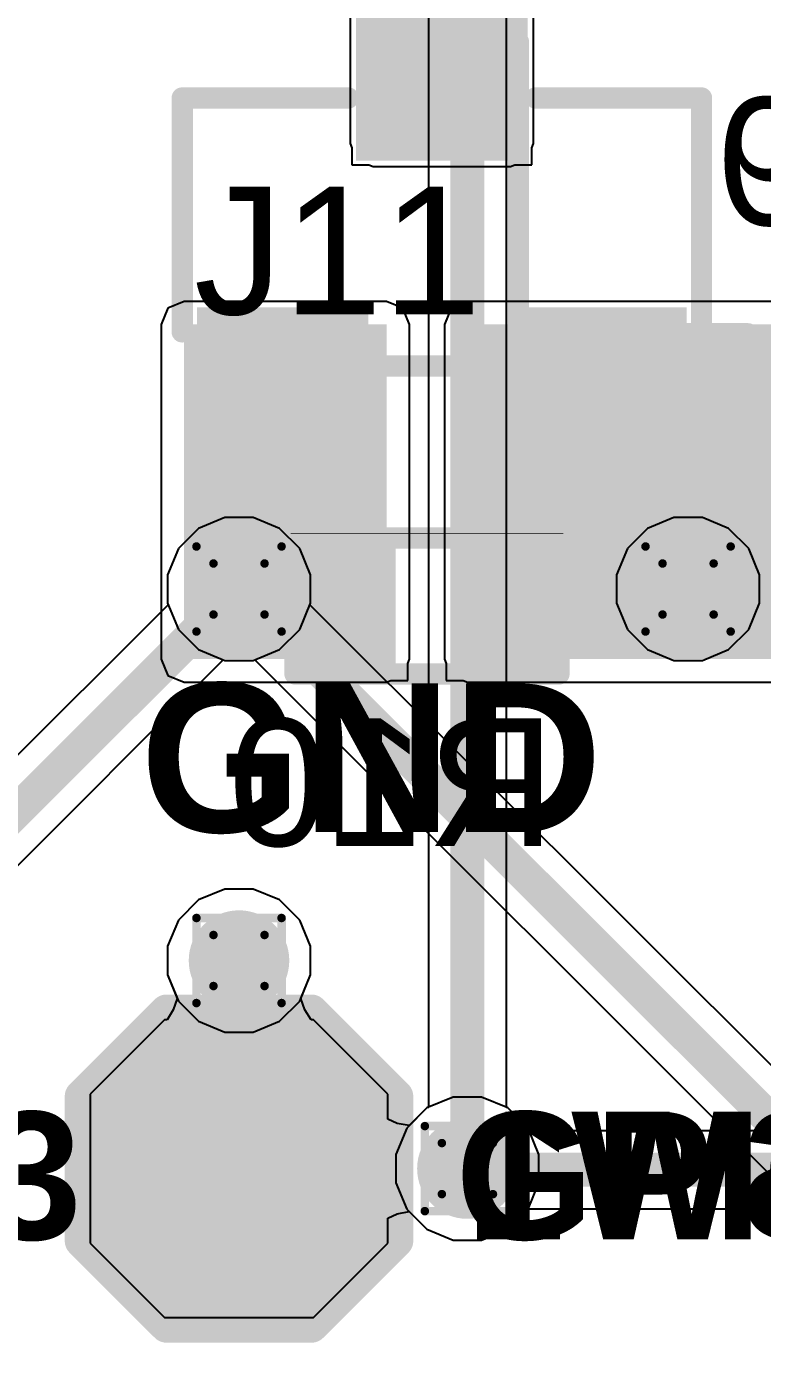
# Model space of a CAD drawing. Header units: inches. Extents: x -22 to 5433, y -13 to 5447.
# Drawn here: x 59.1 to 63.49, y 3.42 to 11.34 of the extents above; entities that cross this region are included whole.
import ezdxf

# ---------------------------------------------------------------- set-up
doc = ezdxf.new("R2010")
doc.units = ezdxf.units.IN
for name, color, linetype in [('Bottom Layer', 5, 'Continuous'), ('Bottom Overlay', 54, 'Continuous'), ('Bottom Paste', 16, 'Continuous'), ('Bottom Solder', 6, 'Continuous'), ('Drill Drawing', 1, 'Continuous'), ('Ground', 16, 'Continuous'), ('Power', 76, 'Continuous'), ('Top Layer', 1, 'Continuous'), ('Top Overlay', 2, 'Continuous'), ('Top Paste', 8, 'Continuous'), ('Top Solder', 216, 'Continuous'), ('Via Holes', 16, 'Continuous')]:
    doc.layers.add(name, color=color, linetype=linetype)
doc.styles.add('Arial', font='', dxfattribs={"height": 0.2})
doc.styles.add('Arial_Bold', font='', dxfattribs={"height": 0.2})
doc.styles.get('Arial').set_extended_font_data('Arial')
doc.styles.get('Arial_Bold').set_extended_font_data('Arial', bold=True)

msp = doc.modelspace()

# ---------------------------------------------------------------- hatches: boundary and pattern name
at = {"layer": 'Bottom Layer'}
for points in [[(61.165, 10.6427), (61.985, 10.6427), (61.985, 13.6342), (61.165, 13.6342)], [(61.985, 10.6427), (61.165, 10.6427), (61.165, 11.5627), (61.985, 11.5627)], [(61.2448, 9.5627), (60.0372, 9.5627), (60.0372, 7.564), (61.2448, 7.564)], [(61.035, 8.6427), (60.215, 8.6427), (60.215, 9.5627), (61.035, 9.5627)], [(61.7274, 7.564), (63.5496, 7.564), (63.5496, 9.5627), (61.7274, 9.5627)], [(62.935, 8.6427), (62.115, 8.6427), (62.115, 9.5627), (62.935, 9.5627)], [(61.2448, 8.199), (61.2448, 7.564), (60.7876, 7.564), (60.7876, 8.199)], [(62.1846, 8.199), (62.1846, 7.564), (61.7274, 7.564), (61.7274, 8.199)]]:
    msp.add_hatch(color=5, dxfattribs=at).paths.add_polyline_path(points)
h = msp.add_hatch(color=5, dxfattribs=at)
edge = h.paths.add_edge_path()
edge.add_arc((60.3646, 7.9828), 0.3, 0, 360)
h = msp.add_hatch(color=5, dxfattribs=at)
edge = h.paths.add_edge_path()
edge.add_arc((63.0443, 7.9828), 0.3, 0, 360)
h = msp.add_hatch(color=5, dxfattribs=at)
edge = h.paths.add_edge_path()
edge.add_arc((60.3646, 5.7639), 0.3, 0, 360)
h = msp.add_hatch(color=5, dxfattribs=at)
edge = h.paths.add_edge_path()
edge.add_arc((61.7274, 4.5212), 0.3, 0, 360)
at = {"layer": 'Bottom Paste'}
for points in [[(61.985, 10.6427), (61.165, 10.6427), (61.165, 11.5627), (61.985, 11.5627)], [(61.035, 8.6427), (60.215, 8.6427), (60.215, 9.5627), (61.035, 9.5627)], [(62.935, 8.6427), (62.115, 8.6427), (62.115, 9.5627), (62.935, 9.5627)], [(61.2448, 8.199), (61.2448, 7.564), (60.7876, 7.564), (60.7876, 8.199)], [(62.1846, 8.199), (62.1846, 7.564), (61.7274, 7.564), (61.7274, 8.199)]]:
    msp.add_hatch(color=16, dxfattribs=at).paths.add_polyline_path(points)
at = {"layer": 'Bottom Solder'}
for points in [[(62.0866, 10.5411), (61.0634, 10.5411), (61.0634, 11.6643), (62.0866, 11.6643)], [(61.1366, 8.5411), (60.1134, 8.5411), (60.1134, 9.6643), (61.1366, 9.6643)], [(63.0366, 8.5411), (62.0134, 8.5411), (62.0134, 9.6643), (63.0366, 9.6643)], [(61.2998, 8.254), (61.2998, 7.509), (60.7326, 7.509), (60.7326, 8.254)], [(62.2396, 8.254), (62.2396, 7.509), (61.6724, 7.509), (61.6724, 8.254)]]:
    msp.add_hatch(color=6, dxfattribs=at).paths.add_polyline_path(points)
at = {"layer": 'Ground'}
h = msp.add_hatch(color=16, dxfattribs=at)
edge = h.paths.add_edge_path()
edge.add_arc((60.3646, 7.9828), 0.3, 0, 360)
h = msp.add_hatch(color=16, dxfattribs=at)
edge = h.paths.add_edge_path()
edge.add_arc((63.0443, 7.9828), 0.3, 0, 360)
h = msp.add_hatch(color=16, dxfattribs=at)
edge = h.paths.add_edge_path()
edge.add_arc((60.3646, 5.7639), 0.3, 0, 360)
h = msp.add_hatch(color=16, dxfattribs=at)
edge = h.paths.add_edge_path()
edge.add_arc((61.7274, 4.5212), 0.3, 0, 360)
at = {"layer": 'Power'}
h = msp.add_hatch(color=76, dxfattribs=at)
edge = h.paths.add_edge_path()
edge.add_arc((60.3646, 7.9828), 0.3, 0, 360)
h = msp.add_hatch(color=76, dxfattribs=at)
edge = h.paths.add_edge_path()
edge.add_arc((63.0443, 7.9828), 0.3, 0, 360)
h = msp.add_hatch(color=76, dxfattribs=at)
edge = h.paths.add_edge_path()
edge.add_arc((60.3646, 5.7639), 0.3, 0, 360)
h = msp.add_hatch(color=76, dxfattribs=at)
edge = h.paths.add_edge_path()
edge.add_arc((61.7274, 4.5212), 0.3, 0, 360)
at = {"layer": 'Top Layer'}
h = msp.add_hatch(color=1, dxfattribs=at)
edge = h.paths.add_edge_path()
edge.add_arc((60.3646, 7.9828), 0.3, 0, 360)
h = msp.add_hatch(color=1, dxfattribs=at)
edge = h.paths.add_edge_path()
edge.add_arc((63.0443, 7.9828), 0.3, 0, 360)
h = msp.add_hatch(color=1, dxfattribs=at)
edge = h.paths.add_edge_path()
edge.add_arc((60.3646, 5.7639), 0.3, 0, 360)
msp.add_hatch(color=1, dxfattribs=at).paths.add_polyline_path([(60.7456, 5.2832), (59.9836, 5.2832), (59.6026, 4.9022), (59.6026, 4.1402), (59.9836, 3.7592), (60.7456, 3.7592), (61.1266, 4.1402), (61.1266, 4.9022)])
h = msp.add_hatch(color=1, dxfattribs=at)
edge = h.paths.add_edge_path()
edge.add_arc((61.7274, 4.5212), 0.3, 0, 360)
at = {"layer": 'Top Paste'}
msp.add_hatch(color=8, dxfattribs=at).paths.add_polyline_path([(60.7456, 5.2832), (59.9836, 5.2832), (59.6026, 4.9022), (59.6026, 4.1402), (59.9836, 3.7592), (60.7456, 3.7592), (61.1266, 4.1402), (61.1266, 4.9022)])
at = {"layer": 'Top Solder'}
msp.add_hatch(color=216, dxfattribs=at).paths.add_polyline_path([(60.7964, 5.3848), (59.9328, 5.3848), (59.501, 4.953), (59.501, 4.0894), (59.9328, 3.6576), (60.7964, 3.6576), (61.2282, 4.0894), (61.2282, 4.953)])
at = {"layer": 'Via Holes'}
h = msp.add_hatch(color=7, dxfattribs=at)
edge = h.paths.add_edge_path()
edge.add_arc((60.3646, 7.9828), 0.15, 0, 360)
h = msp.add_hatch(color=7, dxfattribs=at)
edge = h.paths.add_edge_path()
edge.add_arc((63.0443, 7.9828), 0.15, 0, 360)
h = msp.add_hatch(color=7, dxfattribs=at)
edge = h.paths.add_edge_path()
edge.add_arc((60.3646, 5.7639), 0.15, 0, 360)
h = msp.add_hatch(color=7, dxfattribs=at)
edge = h.paths.add_edge_path()
edge.add_arc((61.7274, 4.5212), 0.15, 0, 360)

# ---------------------------------------------------------------- linework, layer by layer
at = {"layer": 'Bottom Layer'}
for p, q in [((61.0276, 13.6342), (61.0276, 10.6427)), ((62.1225, 10.6427), (62.1225, 11.6615)), ((61.0276, 10.6427), (61.038, 10.6175)), ((62.112, 10.6175), (62.1225, 10.6427)), ((61.038, 10.6175), (61.038, 10.5157)), ((62.112, 10.5157), (62.112, 10.6175)), ((61.038, 10.5157), (61.1397, 10.5157)), ((61.1397, 10.5157), (61.165, 10.5053)), ((61.165, 10.5053), (61.985, 10.5053)), ((61.985, 10.5053), (62.0103, 10.5157)), ((62.0103, 10.5157), (62.112, 10.5157)), ((60.0372, 9.7002), (59.94, 9.66)), ((61.2448, 9.7002), (60.0372, 9.7002)), ((61.342, 9.66), (61.2448, 9.7002)), ((61.7274, 9.7002), (61.6302, 9.66)), ((63.5496, 9.7002), (61.7274, 9.7002)), ((59.94, 9.66), (59.8998, 9.5627)), ((61.3823, 9.5627), (61.342, 9.66)), ((61.6302, 9.66), (61.59, 9.5627)), ((59.8998, 9.5627), (59.8998, 7.564)), ((61.3823, 7.564), (61.3823, 9.5627)), ((61.59, 9.5627), (61.59, 7.564)), ((59.8998, 7.564), (59.94, 7.4668)), ((61.3718, 7.5387), (61.3823, 7.564)), ((61.3718, 7.437), (61.3718, 7.5387)), ((61.59, 7.564), (61.6004, 7.5387)), ((61.6004, 7.5387), (61.6004, 7.437)), ((59.94, 7.4668), (60.0372, 7.4265)), ((60.0372, 7.4265), (61.2448, 7.4265)), ((61.2448, 7.4265), (61.2701, 7.437)), ((61.2701, 7.437), (61.3718, 7.437)), ((61.6004, 7.437), (61.7021, 7.437)), ((61.7021, 7.437), (61.7274, 7.4265)), ((61.7274, 7.4265), (63.5496, 7.4265)), ((60.2797, 6.1909), (60.1228, 6.1259)), ((60.4496, 6.1909), (60.2797, 6.1909)), ((60.6065, 6.1259), (60.4496, 6.1909)), ((60.1228, 6.1259), (60.0027, 6.0058)), ((60.7266, 6.0058), (60.6065, 6.1259)), ((60.0027, 6.0058), (59.9376, 5.8489)), ((60.7916, 5.8489), (60.7266, 6.0058)), ((59.9376, 5.8489), (59.9376, 5.679)), ((60.7916, 5.679), (60.7916, 5.8489)), ((59.9376, 5.679), (60.0027, 5.5221)), ((60.7266, 5.5221), (60.7916, 5.679)), ((60.0027, 5.5221), (60.1228, 5.4019)), ((60.6065, 5.4019), (60.7266, 5.5221)), ((60.1228, 5.4019), (60.2797, 5.3369)), ((60.4496, 5.3369), (60.6065, 5.4019)), ((60.2797, 5.3369), (60.4496, 5.3369)), ((61.6425, 4.9482), (61.4855, 4.8832)), ((61.8124, 4.9482), (61.6425, 4.9482)), ((61.9693, 4.8832), (61.8124, 4.9482)), ((61.4855, 4.8832), (61.3654, 4.7631)), ((62.0894, 4.7631), (61.9693, 4.8832)), ((61.3654, 4.7631), (61.3004, 4.6061)), ((62.096, 4.7472), (62.0894, 4.7631)), ((64.2112, 4.7472), (62.096, 4.7472)), ((61.3004, 4.6061), (61.3004, 4.4363)), ((61.3004, 4.4363), (61.3654, 4.2793)), ((62.0894, 4.2793), (62.0901, 4.281)), ((62.0901, 4.281), (64.2112, 4.281)), ((61.3654, 4.2793), (61.4855, 4.1592)), ((61.9693, 4.1592), (62.0894, 4.2793)), ((61.4855, 4.1592), (61.6425, 4.0942)), ((61.8124, 4.0942), (61.9693, 4.1592)), ((61.6425, 4.0942), (61.8124, 4.0942))]:
    msp.add_line(p, q, dxfattribs=at)
for points in [[(60.215, 7.9828, 0.2032, 0.2032, 0), (60.3646, 7.9828, 0.2032, 0.2032, 0)], [(60.3646, 7.9828, 0.2032, 0.2032, 0), (60.5143, 7.9828, 0.2032, 0.2032, 0)], [(61.7274, 4.5212, 0.2032, 0.2032, 0), (61.7345, 4.5141, 0.2032, 0.2032, 0)], [(61.7345, 4.5141, 0.2032, 0.2032, 0), (65.0931, 4.5141, 0.2032, 0.2032, 0)]]:
    msp.add_lwpolyline(points, format="xyseb", dxfattribs=at)
for points in [[(60.1642, 7.9828, 0.1016, 0.1016, 1), (60.2658, 7.9828, 0.1016, 0.1016, 1)], [(60.3138, 7.9828, 0.1016, 0.1016, 1), (60.4154, 7.9828, 0.1016, 0.1016, 1)], [(60.3138, 7.9828, 0.1016, 0.1016, 1), (60.4154, 7.9828, 0.1016, 0.1016, 1)], [(60.4635, 7.9828, 0.1016, 0.1016, 1), (60.5651, 7.9828, 0.1016, 0.1016, 1)], [(61.6766, 4.5212, 0.1016, 0.1016, 1), (61.7782, 4.5212, 0.1016, 0.1016, 1)], [(61.6837, 4.5141, 0.1016, 0.1016, 1), (61.7853, 4.5141, 0.1016, 0.1016, 1)], [(61.6837, 4.5141, 0.1016, 0.1016, 1), (61.7853, 4.5141, 0.1016, 0.1016, 1)]]:
    msp.add_lwpolyline(points, format="xyseb", close=True, dxfattribs=at)
at = {"layer": 'Bottom Overlay'}
for points in [[(60.0256, 9.5185, 0.127, 0.127, 0), (60.0256, 10.9155, 0.127, 0.127, 0)], [(60.0256, 10.9155, 0.127, 0.127, 0), (61.0162, 10.9155, 0.127, 0.127, 0)], [(62.1338, 10.9155, 0.127, 0.127, 0), (63.1244, 10.9155, 0.127, 0.127, 0)], [(63.1244, 9.5185, 0.127, 0.127, 0), (63.1244, 10.9155, 0.127, 0.127, 0)], [(61.2448, 9.3153, 0.127, 0.127, 0), (61.9052, 9.3153, 0.127, 0.127, 0)], [(63.1244, 8.9343, 0.127, 0.127, 0), (63.2514, 9.0613, 0.127, 0.127, 0)], [(63.2514, 8.8073, 0.127, 0.127, 0), (63.2514, 9.0613, 0.127, 0.127, 0)], [(63.1244, 8.9343, 0.127, 0.127, 0), (63.2514, 8.8073, 0.127, 0.127, 0)], [(60.6987, 8.2879, 0.127, 0.127, 0), (62.2735, 8.2879, 0.127, 0.127, 0)], [(60.6987, 7.4751, 0.127, 0.127, 0), (60.6987, 8.2879, 0.127, 0.127, 0)], [(62.2735, 7.4751, 0.127, 0.127, 0), (62.2735, 8.2879, 0.127, 0.127, 0)], [(60.6733, 8.3133, 0.00323, 0.00323, 0), (62.2989, 8.3133, 0.00323, 0.00323, 0)], [(60.6987, 7.4751, 0.127, 0.127, 0), (62.2735, 7.4751, 0.127, 0.127, 0)]]:
    msp.add_lwpolyline(points, format="xyseb", dxfattribs=at)
for points in [[(59.9939, 10.9155, 0.0635, 0.0635, 1), (60.0574, 10.9155, 0.0635, 0.0635, 1)], [(59.9939, 10.9155, 0.0635, 0.0635, 1), (60.0574, 10.9155, 0.0635, 0.0635, 1)], [(60.9845, 10.9155, 0.0635, 0.0635, 1), (61.048, 10.9155, 0.0635, 0.0635, 1)], [(62.1021, 10.9155, 0.0635, 0.0635, 1), (62.1656, 10.9155, 0.0635, 0.0635, 1)], [(63.0927, 10.9155, 0.0635, 0.0635, 1), (63.1562, 10.9155, 0.0635, 0.0635, 1)], [(63.0927, 10.9155, 0.0635, 0.0635, 1), (63.1562, 10.9155, 0.0635, 0.0635, 1)], [(59.9939, 9.5185, 0.0635, 0.0635, 1), (60.0574, 9.5185, 0.0635, 0.0635, 1)], [(63.0927, 9.5185, 0.0635, 0.0635, 1), (63.1562, 9.5185, 0.0635, 0.0635, 1)], [(61.2131, 9.3153, 0.0635, 0.0635, 1), (61.2766, 9.3153, 0.0635, 0.0635, 1)], [(61.8735, 9.3153, 0.0635, 0.0635, 1), (61.937, 9.3153, 0.0635, 0.0635, 1)], [(63.2197, 9.0613, 0.0635, 0.0635, 1), (63.2832, 9.0613, 0.0635, 0.0635, 1)], [(63.2197, 9.0613, 0.0635, 0.0635, 1), (63.2832, 9.0613, 0.0635, 0.0635, 1)], [(63.0927, 8.9343, 0.0635, 0.0635, 1), (63.1562, 8.9343, 0.0635, 0.0635, 1)], [(63.0927, 8.9343, 0.0635, 0.0635, 1), (63.1562, 8.9343, 0.0635, 0.0635, 1)], [(63.2197, 8.8073, 0.0635, 0.0635, 1), (63.2832, 8.8073, 0.0635, 0.0635, 1)], [(63.2197, 8.8073, 0.0635, 0.0635, 1), (63.2832, 8.8073, 0.0635, 0.0635, 1)], [(60.667, 8.2879, 0.0635, 0.0635, 1), (60.7305, 8.2879, 0.0635, 0.0635, 1)], [(60.667, 8.2879, 0.0635, 0.0635, 1), (60.7305, 8.2879, 0.0635, 0.0635, 1)], [(62.2418, 8.2879, 0.0635, 0.0635, 1), (62.3053, 8.2879, 0.0635, 0.0635, 1)], [(62.2418, 8.2879, 0.0635, 0.0635, 1), (62.3053, 8.2879, 0.0635, 0.0635, 1)], [(60.6725, 8.3133, 0.00161, 0.00161, 1), (60.6741, 8.3133, 0.00161, 0.00161, 1)], [(62.2981, 8.3133, 0.00161, 0.00161, 1), (62.2997, 8.3133, 0.00161, 0.00161, 1)], [(60.667, 7.4751, 0.0635, 0.0635, 1), (60.7305, 7.4751, 0.0635, 0.0635, 1)], [(60.667, 7.4751, 0.0635, 0.0635, 1), (60.7305, 7.4751, 0.0635, 0.0635, 1)], [(62.2418, 7.4751, 0.0635, 0.0635, 1), (62.3053, 7.4751, 0.0635, 0.0635, 1)], [(62.2418, 7.4751, 0.0635, 0.0635, 1), (62.3053, 7.4751, 0.0635, 0.0635, 1)]]:
    msp.add_lwpolyline(points, format="xyseb", close=True, dxfattribs=at)
at = {"layer": 'Drill Drawing'}
for points in [[(60.1106, 8.2368, 0.0508, 0.0508, 0), (60.6186, 8.2368, 0.0508, 0.0508, 0)], [(60.1106, 7.7288, 0.0508, 0.0508, 0), (60.1106, 8.2368, 0.0508, 0.0508, 0)], [(60.6186, 7.7288, 0.0508, 0.0508, 0), (60.6186, 8.2368, 0.0508, 0.0508, 0)], [(62.7903, 8.2368, 0.0508, 0.0508, 0), (63.2983, 8.2368, 0.0508, 0.0508, 0)], [(62.7903, 7.7288, 0.0508, 0.0508, 0), (62.7903, 8.2368, 0.0508, 0.0508, 0)], [(63.2983, 7.7288, 0.0508, 0.0508, 0), (63.2983, 8.2368, 0.0508, 0.0508, 0)], [(60.2122, 8.1352, 0.0508, 0.0508, 0), (60.517, 8.1352, 0.0508, 0.0508, 0)], [(60.2122, 7.8304, 0.0508, 0.0508, 0), (60.2122, 8.1352, 0.0508, 0.0508, 0)], [(60.517, 7.8304, 0.0508, 0.0508, 0), (60.517, 8.1352, 0.0508, 0.0508, 0)], [(62.8919, 8.1352, 0.0508, 0.0508, 0), (63.1967, 8.1352, 0.0508, 0.0508, 0)], [(62.8919, 7.8304, 0.0508, 0.0508, 0), (62.8919, 8.1352, 0.0508, 0.0508, 0)], [(63.1967, 7.8304, 0.0508, 0.0508, 0), (63.1967, 8.1352, 0.0508, 0.0508, 0)], [(60.2122, 7.8304, 0.0508, 0.0508, 0), (60.517, 7.8304, 0.0508, 0.0508, 0)], [(62.8919, 7.8304, 0.0508, 0.0508, 0), (63.1967, 7.8304, 0.0508, 0.0508, 0)], [(60.1106, 7.7288, 0.0508, 0.0508, 0), (60.6186, 7.7288, 0.0508, 0.0508, 0)], [(62.7903, 7.7288, 0.0508, 0.0508, 0), (63.2983, 7.7288, 0.0508, 0.0508, 0)], [(60.1106, 6.0179, 0.0508, 0.0508, 0), (60.6186, 6.0179, 0.0508, 0.0508, 0)], [(60.1106, 5.5099, 0.0508, 0.0508, 0), (60.1106, 6.0179, 0.0508, 0.0508, 0)], [(60.6186, 5.5099, 0.0508, 0.0508, 0), (60.6186, 6.0179, 0.0508, 0.0508, 0)], [(60.2122, 5.9163, 0.0508, 0.0508, 0), (60.517, 5.9163, 0.0508, 0.0508, 0)], [(60.2122, 5.6115, 0.0508, 0.0508, 0), (60.2122, 5.9163, 0.0508, 0.0508, 0)], [(60.517, 5.6115, 0.0508, 0.0508, 0), (60.517, 5.9163, 0.0508, 0.0508, 0)], [(60.2122, 5.6115, 0.0508, 0.0508, 0), (60.517, 5.6115, 0.0508, 0.0508, 0)], [(60.1106, 5.5099, 0.0508, 0.0508, 0), (60.6186, 5.5099, 0.0508, 0.0508, 0)], [(61.4734, 4.7752, 0.0508, 0.0508, 0), (61.9814, 4.7752, 0.0508, 0.0508, 0)], [(61.4734, 4.2672, 0.0508, 0.0508, 0), (61.4734, 4.7752, 0.0508, 0.0508, 0)], [(61.9814, 4.2672, 0.0508, 0.0508, 0), (61.9814, 4.7752, 0.0508, 0.0508, 0)], [(61.575, 4.6736, 0.0508, 0.0508, 0), (61.8798, 4.6736, 0.0508, 0.0508, 0)], [(61.575, 4.3688, 0.0508, 0.0508, 0), (61.575, 4.6736, 0.0508, 0.0508, 0)], [(61.8798, 4.3688, 0.0508, 0.0508, 0), (61.8798, 4.6736, 0.0508, 0.0508, 0)], [(61.575, 4.3688, 0.0508, 0.0508, 0), (61.8798, 4.3688, 0.0508, 0.0508, 0)], [(61.4734, 4.2672, 0.0508, 0.0508, 0), (61.9814, 4.2672, 0.0508, 0.0508, 0)]]:
    msp.add_lwpolyline(points, format="xyseb", dxfattribs=at)
for points in [[(60.0979, 8.2368, 0.0254, 0.0254, 1), (60.1233, 8.2368, 0.0254, 0.0254, 1)], [(60.0979, 8.2368, 0.0254, 0.0254, 1), (60.1233, 8.2368, 0.0254, 0.0254, 1)], [(60.6059, 8.2368, 0.0254, 0.0254, 1), (60.6313, 8.2368, 0.0254, 0.0254, 1)], [(60.6059, 8.2368, 0.0254, 0.0254, 1), (60.6313, 8.2368, 0.0254, 0.0254, 1)], [(62.7776, 8.2368, 0.0254, 0.0254, 1), (62.803, 8.2368, 0.0254, 0.0254, 1)], [(62.7776, 8.2368, 0.0254, 0.0254, 1), (62.803, 8.2368, 0.0254, 0.0254, 1)], [(63.2856, 8.2368, 0.0254, 0.0254, 1), (63.311, 8.2368, 0.0254, 0.0254, 1)], [(63.2856, 8.2368, 0.0254, 0.0254, 1), (63.311, 8.2368, 0.0254, 0.0254, 1)], [(60.1995, 8.1352, 0.0254, 0.0254, 1), (60.2249, 8.1352, 0.0254, 0.0254, 1)], [(60.1995, 8.1352, 0.0254, 0.0254, 1), (60.2249, 8.1352, 0.0254, 0.0254, 1)], [(60.5043, 8.1352, 0.0254, 0.0254, 1), (60.5297, 8.1352, 0.0254, 0.0254, 1)], [(60.5043, 8.1352, 0.0254, 0.0254, 1), (60.5297, 8.1352, 0.0254, 0.0254, 1)], [(62.8792, 8.1352, 0.0254, 0.0254, 1), (62.9046, 8.1352, 0.0254, 0.0254, 1)], [(62.8792, 8.1352, 0.0254, 0.0254, 1), (62.9046, 8.1352, 0.0254, 0.0254, 1)], [(63.184, 8.1352, 0.0254, 0.0254, 1), (63.2094, 8.1352, 0.0254, 0.0254, 1)], [(63.184, 8.1352, 0.0254, 0.0254, 1), (63.2094, 8.1352, 0.0254, 0.0254, 1)], [(60.1995, 7.8304, 0.0254, 0.0254, 1), (60.2249, 7.8304, 0.0254, 0.0254, 1)], [(60.1995, 7.8304, 0.0254, 0.0254, 1), (60.2249, 7.8304, 0.0254, 0.0254, 1)], [(60.5043, 7.8304, 0.0254, 0.0254, 1), (60.5297, 7.8304, 0.0254, 0.0254, 1)], [(60.5043, 7.8304, 0.0254, 0.0254, 1), (60.5297, 7.8304, 0.0254, 0.0254, 1)], [(62.8792, 7.8304, 0.0254, 0.0254, 1), (62.9046, 7.8304, 0.0254, 0.0254, 1)], [(62.8792, 7.8304, 0.0254, 0.0254, 1), (62.9046, 7.8304, 0.0254, 0.0254, 1)], [(63.184, 7.8304, 0.0254, 0.0254, 1), (63.2094, 7.8304, 0.0254, 0.0254, 1)], [(63.184, 7.8304, 0.0254, 0.0254, 1), (63.2094, 7.8304, 0.0254, 0.0254, 1)], [(60.0979, 7.7288, 0.0254, 0.0254, 1), (60.1233, 7.7288, 0.0254, 0.0254, 1)], [(60.0979, 7.7288, 0.0254, 0.0254, 1), (60.1233, 7.7288, 0.0254, 0.0254, 1)], [(60.6059, 7.7288, 0.0254, 0.0254, 1), (60.6313, 7.7288, 0.0254, 0.0254, 1)], [(60.6059, 7.7288, 0.0254, 0.0254, 1), (60.6313, 7.7288, 0.0254, 0.0254, 1)], [(62.7776, 7.7288, 0.0254, 0.0254, 1), (62.803, 7.7288, 0.0254, 0.0254, 1)], [(62.7776, 7.7288, 0.0254, 0.0254, 1), (62.803, 7.7288, 0.0254, 0.0254, 1)], [(63.2856, 7.7288, 0.0254, 0.0254, 1), (63.311, 7.7288, 0.0254, 0.0254, 1)], [(63.2856, 7.7288, 0.0254, 0.0254, 1), (63.311, 7.7288, 0.0254, 0.0254, 1)], [(60.0979, 6.0179, 0.0254, 0.0254, 1), (60.1233, 6.0179, 0.0254, 0.0254, 1)], [(60.0979, 6.0179, 0.0254, 0.0254, 1), (60.1233, 6.0179, 0.0254, 0.0254, 1)], [(60.6059, 6.0179, 0.0254, 0.0254, 1), (60.6313, 6.0179, 0.0254, 0.0254, 1)], [(60.6059, 6.0179, 0.0254, 0.0254, 1), (60.6313, 6.0179, 0.0254, 0.0254, 1)], [(60.1995, 5.9163, 0.0254, 0.0254, 1), (60.2249, 5.9163, 0.0254, 0.0254, 1)], [(60.1995, 5.9163, 0.0254, 0.0254, 1), (60.2249, 5.9163, 0.0254, 0.0254, 1)], [(60.5043, 5.9163, 0.0254, 0.0254, 1), (60.5297, 5.9163, 0.0254, 0.0254, 1)], [(60.5043, 5.9163, 0.0254, 0.0254, 1), (60.5297, 5.9163, 0.0254, 0.0254, 1)], [(60.1995, 5.6115, 0.0254, 0.0254, 1), (60.2249, 5.6115, 0.0254, 0.0254, 1)], [(60.1995, 5.6115, 0.0254, 0.0254, 1), (60.2249, 5.6115, 0.0254, 0.0254, 1)], [(60.5043, 5.6115, 0.0254, 0.0254, 1), (60.5297, 5.6115, 0.0254, 0.0254, 1)], [(60.5043, 5.6115, 0.0254, 0.0254, 1), (60.5297, 5.6115, 0.0254, 0.0254, 1)], [(60.0979, 5.5099, 0.0254, 0.0254, 1), (60.1233, 5.5099, 0.0254, 0.0254, 1)], [(60.0979, 5.5099, 0.0254, 0.0254, 1), (60.1233, 5.5099, 0.0254, 0.0254, 1)], [(60.6059, 5.5099, 0.0254, 0.0254, 1), (60.6313, 5.5099, 0.0254, 0.0254, 1)], [(60.6059, 5.5099, 0.0254, 0.0254, 1), (60.6313, 5.5099, 0.0254, 0.0254, 1)], [(61.4607, 4.7752, 0.0254, 0.0254, 1), (61.4861, 4.7752, 0.0254, 0.0254, 1)], [(61.4607, 4.7752, 0.0254, 0.0254, 1), (61.4861, 4.7752, 0.0254, 0.0254, 1)], [(61.9687, 4.7752, 0.0254, 0.0254, 1), (61.9941, 4.7752, 0.0254, 0.0254, 1)], [(61.9687, 4.7752, 0.0254, 0.0254, 1), (61.9941, 4.7752, 0.0254, 0.0254, 1)], [(61.5623, 4.6736, 0.0254, 0.0254, 1), (61.5877, 4.6736, 0.0254, 0.0254, 1)], [(61.5623, 4.6736, 0.0254, 0.0254, 1), (61.5877, 4.6736, 0.0254, 0.0254, 1)], [(61.8671, 4.6736, 0.0254, 0.0254, 1), (61.8925, 4.6736, 0.0254, 0.0254, 1)], [(61.8671, 4.6736, 0.0254, 0.0254, 1), (61.8925, 4.6736, 0.0254, 0.0254, 1)], [(61.5623, 4.3688, 0.0254, 0.0254, 1), (61.5877, 4.3688, 0.0254, 0.0254, 1)], [(61.5623, 4.3688, 0.0254, 0.0254, 1), (61.5877, 4.3688, 0.0254, 0.0254, 1)], [(61.8671, 4.3688, 0.0254, 0.0254, 1), (61.8925, 4.3688, 0.0254, 0.0254, 1)], [(61.8671, 4.3688, 0.0254, 0.0254, 1), (61.8925, 4.3688, 0.0254, 0.0254, 1)], [(61.4607, 4.2672, 0.0254, 0.0254, 1), (61.4861, 4.2672, 0.0254, 0.0254, 1)], [(61.4607, 4.2672, 0.0254, 0.0254, 1), (61.4861, 4.2672, 0.0254, 0.0254, 1)], [(61.9687, 4.2672, 0.0254, 0.0254, 1), (61.9941, 4.2672, 0.0254, 0.0254, 1)], [(61.9687, 4.2672, 0.0254, 0.0254, 1), (61.9941, 4.2672, 0.0254, 0.0254, 1)]]:
    msp.add_lwpolyline(points, format="xyseb", close=True, dxfattribs=at)
at = {"layer": 'Ground'}
for p, q in [((61.9605, 4.8868), (61.9605, 14.0229)), ((61.4943, 13.9263), (61.4943, 4.8868)), ((60.2797, 8.4098), (60.1228, 8.3448)), ((60.4496, 8.4098), (60.2797, 8.4098)), ((60.6065, 8.3448), (60.4496, 8.4098)), ((62.9594, 8.4098), (62.8025, 8.3448)), ((63.1293, 8.4098), (62.9594, 8.4098)), ((63.2862, 8.3448), (63.1293, 8.4098)), ((60.1228, 8.3448), (60.0027, 8.2247)), ((60.7266, 8.2247), (60.6065, 8.3448)), ((62.8025, 8.3448), (62.6824, 8.2247)), ((63.4063, 8.2247), (63.2862, 8.3448)), ((60.0027, 8.2247), (59.9376, 8.0677)), ((60.7916, 8.0677), (60.7266, 8.2247)), ((62.6824, 8.2247), (62.6173, 8.0677)), ((63.4713, 8.0677), (63.4063, 8.2247)), ((59.9376, 8.0677), (59.9376, 7.8979)), ((60.7916, 7.8979), (60.7916, 8.0677)), ((62.6173, 8.0677), (62.6173, 7.8979)), ((63.4713, 7.8979), (63.4713, 8.0677)), ((59.9376, 7.8979), (60.0027, 7.7409)), ((60.7266, 7.7409), (60.7916, 7.8979)), ((62.6173, 7.8979), (62.6824, 7.7409)), ((63.4063, 7.7409), (63.4713, 7.8979)), ((60.0027, 7.7409), (60.1228, 7.6208)), ((60.6065, 7.6208), (60.7266, 7.7409)), ((62.6824, 7.7409), (62.8025, 7.6208)), ((63.2862, 7.6208), (63.4063, 7.7409)), ((60.1228, 7.6208), (60.2797, 7.5558)), ((60.4496, 7.5558), (60.6065, 7.6208)), ((62.8025, 7.6208), (62.9594, 7.5558)), ((63.1293, 7.5558), (63.2862, 7.6208)), ((60.2797, 7.5558), (60.4496, 7.5558)), ((62.9594, 7.5558), (63.1293, 7.5558)), ((60.2797, 6.1909), (60.1228, 6.1259)), ((60.4496, 6.1909), (60.2797, 6.1909)), ((60.6065, 6.1259), (60.4496, 6.1909)), ((60.1228, 6.1259), (60.0027, 6.0058)), ((60.7266, 6.0058), (60.6065, 6.1259)), ((60.0027, 6.0058), (59.9376, 5.8489)), ((60.7916, 5.8489), (60.7266, 6.0058)), ((59.9376, 5.8489), (59.9376, 5.679)), ((60.7916, 5.679), (60.7916, 5.8489)), ((59.9376, 5.679), (60.0027, 5.5221)), ((60.7266, 5.5221), (60.7916, 5.679)), ((60.0027, 5.5221), (60.1228, 5.4019)), ((60.6065, 5.4019), (60.7266, 5.5221)), ((60.1228, 5.4019), (60.2797, 5.3369)), ((60.4496, 5.3369), (60.6065, 5.4019)), ((60.2797, 5.3369), (60.4496, 5.3369)), ((61.4855, 4.8832), (61.3654, 4.7631)), ((61.4943, 4.8868), (61.4855, 4.8832)), ((61.9693, 4.8832), (61.9605, 4.8868)), ((62.0894, 4.7631), (61.9693, 4.8832)), ((61.3654, 4.7631), (61.3004, 4.6061)), ((62.1544, 4.6061), (62.0894, 4.7631)), ((61.3004, 4.6061), (61.3004, 4.4363)), ((62.1544, 4.4363), (62.1544, 4.6061)), ((61.3004, 4.4363), (61.3654, 4.2793)), ((62.0894, 4.2793), (62.1544, 4.4363)), ((61.3654, 4.2793), (61.4855, 4.1592)), ((61.9693, 4.1592), (62.0894, 4.2793)), ((61.4855, 4.1592), (61.6425, 4.0942)), ((61.8124, 4.0942), (61.9693, 4.1592)), ((61.6425, 4.0942), (61.8124, 4.0942))]:
    msp.add_line(p, q, dxfattribs=at)
msp.add_lwpolyline([(61.7274, 4.5212, 0.2032, 0.2032, 0), (61.7274, 14.0229, 0.2032, 0.2032, 0)], format="xyseb", dxfattribs=at)
msp.add_lwpolyline([(61.6766, 4.5212, 0.1016, 0.1016, 1), (61.7782, 4.5212, 0.1016, 0.1016, 1)], format="xyseb", close=True, dxfattribs=at)
at = {"layer": 'Power'}
for p, q in [((60.2797, 8.4098), (60.1228, 8.3448)), ((60.4496, 8.4098), (60.2797, 8.4098)), ((60.6065, 8.3448), (60.4496, 8.4098)), ((60.1228, 8.3448), (60.0027, 8.2247)), ((60.7266, 8.2247), (60.6065, 8.3448)), ((60.0027, 8.2247), (59.9376, 8.0677)), ((60.7916, 8.0677), (60.7266, 8.2247)), ((59.9376, 8.0677), (59.9376, 7.8979)), ((60.7916, 7.8979), (60.7916, 8.0677)), ((59.9413, 7.8891), (54.2232, 2.1709)), ((59.9376, 7.8979), (59.9413, 7.8891)), ((60.7266, 7.7409), (60.7916, 7.8979)), ((60.6065, 7.6208), (60.7266, 7.7409)), ((60.4496, 7.5558), (60.6065, 7.6208)), ((54.5401, 1.8286), (60.2709, 7.5594)), ((60.2709, 7.5594), (60.2797, 7.5558)), ((60.2797, 7.5558), (60.4496, 7.5558)), ((61.6425, 4.9482), (61.4855, 4.8832)), ((61.8124, 4.9482), (61.6425, 4.9482)), ((61.9693, 4.8832), (61.8124, 4.9482)), ((61.4855, 4.8832), (61.3654, 4.7631)), ((62.0894, 4.7631), (61.9693, 4.8832)), ((61.3654, 4.7631), (61.3004, 4.6061)), ((62.1544, 4.6061), (62.0894, 4.7631)), ((61.3004, 4.6061), (61.3004, 4.4363)), ((62.1544, 4.4363), (62.1544, 4.6061)), ((61.3004, 4.4363), (61.3654, 4.2793)), ((62.0894, 4.2793), (62.1544, 4.4363)), ((61.3654, 4.2793), (61.4855, 4.1592)), ((61.9693, 4.1592), (62.0894, 4.2793)), ((61.4855, 4.1592), (61.6425, 4.0942)), ((61.8124, 4.0942), (61.9693, 4.1592)), ((61.6425, 4.0942), (61.8124, 4.0942))]:
    msp.add_line(p, q, dxfattribs=at)
msp.add_lwpolyline([(54.3197, 1.9378, 0.2032, 0.2032, 0), (60.3646, 7.9828, 0.2032, 0.2032, 0)], format="xyseb", dxfattribs=at)
msp.add_lwpolyline([(60.3138, 7.9828, 0.1016, 0.1016, 1), (60.4154, 7.9828, 0.1016, 0.1016, 1)], format="xyseb", close=True, dxfattribs=at)
at = {"layer": 'Top Layer'}
for p, q in [((60.2797, 8.4098), (60.1228, 8.3448)), ((60.4496, 8.4098), (60.2797, 8.4098)), ((60.6065, 8.3448), (60.4496, 8.4098)), ((62.9594, 8.4098), (62.8025, 8.3448)), ((63.1293, 8.4098), (62.9594, 8.4098)), ((63.2862, 8.3448), (63.1293, 8.4098)), ((60.1228, 8.3448), (60.0027, 8.2247)), ((60.7266, 8.2247), (60.6065, 8.3448)), ((62.8025, 8.3448), (62.6824, 8.2247)), ((63.4063, 8.2247), (63.2862, 8.3448)), ((60.0027, 8.2247), (59.9376, 8.0677)), ((60.7916, 8.0677), (60.7266, 8.2247)), ((62.6824, 8.2247), (62.6173, 8.0677)), ((63.4713, 8.0677), (63.4063, 8.2247)), ((59.9376, 8.0677), (59.9376, 7.8979)), ((60.7916, 7.8979), (60.7916, 8.0677)), ((62.6173, 8.0677), (62.6173, 7.8979)), ((63.4713, 7.8979), (63.4713, 8.0677)), ((59.9376, 7.8979), (60.0027, 7.7409)), ((60.788, 7.8891), (60.7916, 7.8979)), ((63.9228, 4.7543), (60.788, 7.8891)), ((62.6173, 7.8979), (62.6824, 7.7409)), ((63.4063, 7.7409), (63.4713, 7.8979)), ((60.0027, 7.7409), (60.1228, 7.6208)), ((62.6824, 7.7409), (62.8025, 7.6208)), ((63.2862, 7.6208), (63.4063, 7.7409)), ((60.1228, 7.6208), (60.2797, 7.5558)), ((62.8025, 7.6208), (62.9594, 7.5558)), ((63.1293, 7.5558), (63.2862, 7.6208)), ((60.2797, 7.5558), (60.4496, 7.5558)), ((60.4496, 7.5558), (60.4584, 7.5594)), ((60.4584, 7.5594), (63.6614, 4.3564)), ((62.9594, 7.5558), (63.1293, 7.5558)), ((60.2797, 6.1909), (60.1228, 6.1259)), ((60.4496, 6.1909), (60.2797, 6.1909)), ((60.6065, 6.1259), (60.4496, 6.1909)), ((60.1228, 6.1259), (60.0027, 6.0058)), ((60.7266, 6.0058), (60.6065, 6.1259)), ((60.0027, 6.0058), (59.9376, 5.8489)), ((60.7916, 5.8489), (60.7266, 6.0058)), ((59.9376, 5.8489), (59.9376, 5.679)), ((60.7916, 5.679), (60.7916, 5.8489)), ((59.9376, 5.679), (59.9964, 5.5372)), ((60.7329, 5.5372), (60.7916, 5.679)), ((59.971, 5.4698), (59.9349, 5.4102)), ((59.9964, 5.5372), (59.971, 5.4698)), ((60.7583, 5.4698), (60.7329, 5.5372)), ((60.7944, 5.4102), (60.7583, 5.4698)), ((59.9201, 5.4102), (59.4756, 4.9657)), ((59.9349, 5.4102), (59.9201, 5.4102)), ((60.8091, 5.4102), (60.7944, 5.4102)), ((61.2536, 4.9657), (60.8091, 5.4102)), ((59.4756, 4.9657), (59.4756, 4.0767)), ((61.2536, 4.8172), (61.2536, 4.9657)), ((61.6425, 4.9482), (61.4855, 4.8832)), ((61.8124, 4.9482), (61.6425, 4.9482)), ((61.9693, 4.8832), (61.8124, 4.9482)), ((61.4855, 4.8832), (61.3806, 4.7783)), ((62.0894, 4.7631), (61.9693, 4.8832)), ((61.3089, 4.7904), (61.2536, 4.8172)), ((61.3806, 4.7783), (61.3089, 4.7904)), ((62.1544, 4.6061), (62.0894, 4.7631)), ((62.1544, 4.4363), (62.1544, 4.6061)), ((62.0894, 4.2793), (62.1544, 4.4363)), ((61.2536, 4.2252), (61.3089, 4.252)), ((61.2536, 4.0767), (61.2536, 4.2252)), ((61.3089, 4.252), (61.3806, 4.2641)), ((61.3806, 4.2641), (61.4855, 4.1592)), ((61.9693, 4.1592), (62.0894, 4.2793)), ((61.4855, 4.1592), (61.6425, 4.0942)), ((61.8124, 4.0942), (61.9693, 4.1592)), ((59.4756, 4.0767), (59.9201, 3.6322)), ((60.8091, 3.6322), (61.2536, 4.0767)), ((61.6425, 4.0942), (61.8124, 4.0942)), ((59.9201, 3.6322), (60.8091, 3.6322))]:
    msp.add_line(p, q, dxfattribs=at)
for points in [[(60.3646, 7.9828, 0.2032, 0.2032, 0), (63.8262, 4.5212, 0.2032, 0.2032, 0)], [(60.3646, 4.5212, 0.254, 0.254, 0), (60.3646, 5.7639, 0.254, 0.254, 0)]]:
    msp.add_lwpolyline(points, format="xyseb", dxfattribs=at)
for points in [[(60.3138, 7.9828, 0.1016, 0.1016, 1), (60.4154, 7.9828, 0.1016, 0.1016, 1)], [(60.3011, 5.7639, 0.127, 0.127, 1), (60.4281, 5.7639, 0.127, 0.127, 1)], [(60.3011, 4.5212, 0.127, 0.127, 1), (60.4281, 4.5212, 0.127, 0.127, 1)]]:
    msp.add_lwpolyline(points, format="xyseb", close=True, dxfattribs=at)
at = {"layer": 'Top Overlay'}
for points in [[(61.2731, 11.0752, 0.254, 0.254, 0), (61.4001, 11.2022, 0.254, 0.254, 0)], [(61.4001, 11.2022, 0.254, 0.254, 0), (61.5271, 11.0752, 0.254, 0.254, 0)], [(62.0316, 9.5071, 0.1274, 0.1274, 0), (62.0316, 11.2509, 0.1274, 0.1274, 0)], [(61.2731, 11.0752, 0.254, 0.254, 0), (61.5271, 11.0752, 0.254, 0.254, 0)], [(62.0316, 9.5071, 0.1274, 0.1274, 0), (63.4004, 9.5071, 0.1274, 0.1274, 0)], [(59.4248, 4.953, 0.2, 0.2, 0), (59.9328, 5.461, 0.2, 0.2, 0)], [(59.9328, 5.461, 0.2, 0.2, 0), (60.7964, 5.461, 0.2, 0.2, 0)], [(60.7964, 5.461, 0.2, 0.2, 0), (61.3044, 4.953, 0.2, 0.2, 0)], [(59.4248, 4.0894, 0.2, 0.2, 0), (59.4248, 4.953, 0.2, 0.2, 0)], [(61.3044, 4.0894, 0.2, 0.2, 0), (61.3044, 4.953, 0.2, 0.2, 0)], [(59.4248, 4.0894, 0.2, 0.2, 0), (59.9328, 3.5814, 0.2, 0.2, 0)], [(60.7964, 3.5814, 0.2, 0.2, 0), (61.3044, 4.0894, 0.2, 0.2, 0)], [(59.9328, 3.5814, 0.2, 0.2, 0), (60.7964, 3.5814, 0.2, 0.2, 0)]]:
    msp.add_lwpolyline(points, format="xyseb", dxfattribs=at)
for points in [[(61.3366, 11.2022, 0.127, 0.127, 1), (61.4636, 11.2022, 0.127, 0.127, 1)], [(61.3366, 11.2022, 0.127, 0.127, 1), (61.4636, 11.2022, 0.127, 0.127, 1)], [(61.9998, 11.2509, 0.0637, 0.0637, 1), (62.0635, 11.2509, 0.0637, 0.0637, 1)], [(61.2096, 11.0752, 0.127, 0.127, 1), (61.3366, 11.0752, 0.127, 0.127, 1)], [(61.2096, 11.0752, 0.127, 0.127, 1), (61.3366, 11.0752, 0.127, 0.127, 1)], [(61.4636, 11.0752, 0.127, 0.127, 1), (61.5906, 11.0752, 0.127, 0.127, 1)], [(61.4636, 11.0752, 0.127, 0.127, 1), (61.5906, 11.0752, 0.127, 0.127, 1)], [(61.9998, 9.5071, 0.0637, 0.0637, 1), (62.0635, 9.5071, 0.0637, 0.0637, 1)], [(61.9998, 9.5071, 0.0637, 0.0637, 1), (62.0635, 9.5071, 0.0637, 0.0637, 1)], [(63.3686, 9.5071, 0.0637, 0.0637, 1), (63.4323, 9.5071, 0.0637, 0.0637, 1)], [(59.8828, 5.461, 0.1, 0.1, 1), (59.9828, 5.461, 0.1, 0.1, 1)], [(59.8828, 5.461, 0.1, 0.1, 1), (59.9828, 5.461, 0.1, 0.1, 1)], [(60.7464, 5.461, 0.1, 0.1, 1), (60.8464, 5.461, 0.1, 0.1, 1)], [(60.7464, 5.461, 0.1, 0.1, 1), (60.8464, 5.461, 0.1, 0.1, 1)], [(59.3748, 4.953, 0.1, 0.1, 1), (59.4748, 4.953, 0.1, 0.1, 1)], [(59.3748, 4.953, 0.1, 0.1, 1), (59.4748, 4.953, 0.1, 0.1, 1)], [(61.2544, 4.953, 0.1, 0.1, 1), (61.3544, 4.953, 0.1, 0.1, 1)], [(61.2544, 4.953, 0.1, 0.1, 1), (61.3544, 4.953, 0.1, 0.1, 1)], [(59.3748, 4.0894, 0.1, 0.1, 1), (59.4748, 4.0894, 0.1, 0.1, 1)], [(59.3748, 4.0894, 0.1, 0.1, 1), (59.4748, 4.0894, 0.1, 0.1, 1)], [(61.2544, 4.0894, 0.1, 0.1, 1), (61.3544, 4.0894, 0.1, 0.1, 1)], [(61.2544, 4.0894, 0.1, 0.1, 1), (61.3544, 4.0894, 0.1, 0.1, 1)], [(59.8828, 3.5814, 0.1, 0.1, 1), (59.9828, 3.5814, 0.1, 0.1, 1)], [(59.8828, 3.5814, 0.1, 0.1, 1), (59.9828, 3.5814, 0.1, 0.1, 1)], [(60.7464, 3.5814, 0.1, 0.1, 1), (60.8464, 3.5814, 0.1, 0.1, 1)], [(60.7464, 3.5814, 0.1, 0.1, 1), (60.8464, 3.5814, 0.1, 0.1, 1)]]:
    msp.add_lwpolyline(points, format="xyseb", close=True, dxfattribs=at)

# ---------------------------------------------------------------- texts
at = {"layer": 'Bottom Overlay', "style": 'Arial', "text_generation_flag": 2}
for s, p in [('Q9', (64.6308, 10.1563)), ('R10', (62.2539, 6.4484))]:
    msp.add_text(s, height=0.762, dxfattribs=at).set_placement(p)
at = {"layer": 'Bottom Overlay', "style": 'Arial_Bold', "text_generation_flag": 2}
msp.add_text('SW1', height=0.762, rotation=360, dxfattribs=at).set_placement((64.062, 4.0983))
at = {"layer": 'Top Overlay', "style": 'Arial'}
msp.add_text('J11', height=0.762, dxfattribs=at).set_placement((60.0954, 9.6234))
at = {"layer": 'Top Overlay', "style": 'Arial_Bold'}
for s, height, p in [('GND', 0.889, (59.7738, 6.5309)), ('+3V3', 0.762, (56.912, 4.0983)), ('GPIO1', 0.762, (61.6556, 4.0983))]:
    msp.add_text(s, height=height, rotation=360, dxfattribs=at).set_placement(p)

doc.saveas('drawing.dxf')
